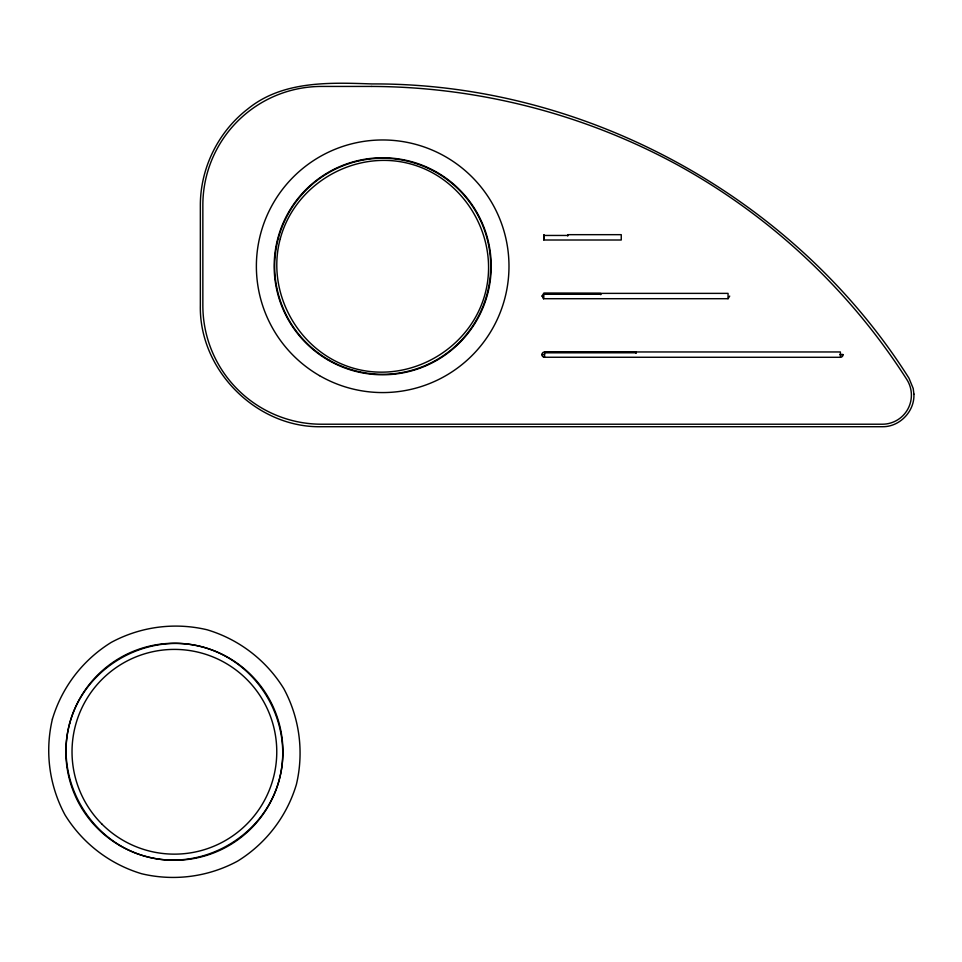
<?xml version="1.0" encoding="UTF-8"?>
<svg xmlns="http://www.w3.org/2000/svg" width="962" height="962" viewBox="0 0 962 962"><rect width="100%" height="100%" fill="white"/><g stroke="black" fill="none" stroke-linecap="round" stroke-linejoin="round"><path stroke-width="1.44" d="M544.552 352.741L545.057 352.116M543.734 239.875L543.939 234.716L543.819 240.007L621.248 240.007L621.248 234.668L567.784 234.668L567.784 236.003M542.051 296.043L543.71 293.374L728.054 293.374L728.054 298.701L543.71 298.701L542.051 296.043L543.71 296.043M543.71 294.588L544.035 293.795M543.638 297.919L543.434 298.653M544.119 357.251L840.391 357.299L840.391 351.96L544.552 351.96A2.67 2.67 0 0 0 543.867 357.215L544.203 357.179M728.054 298.701L729.713 296.08M543.855 235.45L567.784 235.45M543.855 293.747L600.745 293.723M543.783 294.156L600.745 294.156M544.793 352.345L636.086 352.32M544.672 352.753L636.086 352.741M843.061 354.593L840.054 354.593L843.061 354.593A2.67 2.67 0 0 1 840.391 357.299M541.895 354.629L544.552 354.629M543.614 298.677L543.71 293.374L600.745 293.458L600.745 294.709M636.086 353.294L636.086 351.96L544.552 352.056L544.552 357.299M913.9 394.083C914.79 411.291 899.686 426.996 882.455 426.719L321.488 426.719C256.758 428.054 199.014 370.31 200.349 305.579L200.349 205.086C200.385 167.953 218.326 131.602 247.775 108.983C282.527 80.592 329.653 82.479 371.789 83.934C585.605 82.78 794.828 197.402 908.982 378.198L913.215 388.504L913.9 394.083M52.405 719.083C44.709 751.514 49.194 785.581 65.019 814.922C82.516 843.289 109.776 864.213 141.715 873.761C174.146 881.457 208.213 876.971 237.554 861.146C265.921 843.65 286.844 816.389 296.392 784.451C304.088 752.019 299.603 717.953 283.778 688.612C266.282 660.245 239.021 639.321 207.095 629.773C174.651 622.077 140.584 626.563 111.255 642.388C82.876 659.884 61.953 687.145 52.405 719.083M69.589 723.689C54.389 780.122 89.839 841.522 146.32 856.577C202.754 871.776 264.153 836.327 279.22 779.857C294.408 723.412 258.958 662.012 202.489 646.957C146.056 631.757 84.644 667.207 69.589 723.689M280.243 238.816C265.38 293.975 300.036 353.992 355.231 368.711C410.389 383.561 470.406 348.905 485.125 293.711C499.975 238.564 465.319 178.547 410.125 163.829C354.966 148.978 294.949 183.622 280.243 238.816M371.741 86.436L321.573 86.436A118.723 118.723 0 0 0 202.85 205.159L202.85 305.495A118.723 118.723 0 0 0 321.573 424.218L882.334 424.218A29.064 29.064 0 0 0 906.829 379.509A635.028 635.028 0 0 0 676.779 164.502C583.513 113.853 477.886 86.82 371.741 86.436M328.667 359.824A108.033 108.033 0 0 0 490.704 266.27A108.033 108.033 0 0 0 328.667 172.715A108.033 108.033 0 0 0 328.667 359.824M120.142 845.742A108.514 108.514 0 0 0 282.912 751.767A108.514 108.514 0 0 0 120.142 657.792A108.514 108.514 0 0 0 120.142 845.742M102.008 824.157A102.369 102.369 0 0 0 273.28 778.258A102.369 102.369 0 0 0 147.907 652.885A102.369 102.369 0 0 0 102.008 824.157M328.427 360.245A108.514 108.514 0 0 0 491.197 266.27A108.514 108.514 0 0 0 328.427 172.294A108.514 108.514 0 0 0 328.427 360.245M319.528 375.649A126.299 126.299 0 0 0 508.982 266.27A126.299 126.299 0 0 0 319.528 156.89A126.299 126.299 0 0 0 319.528 375.649"/></g></svg>
